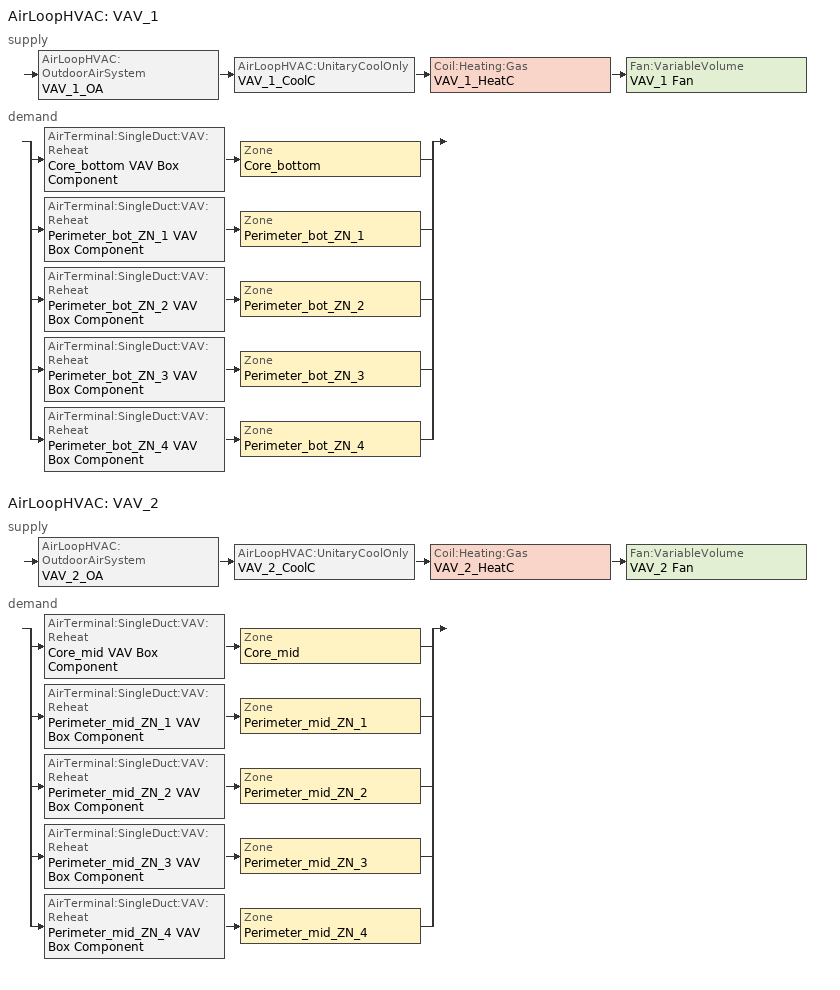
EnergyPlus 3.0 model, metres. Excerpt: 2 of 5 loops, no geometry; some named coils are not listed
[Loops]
AirLoopHVAC 'VAV_1'
 supply: AirLoopHVAC:OutdoorAirSystem 'VAV_1_OA' > AirLoopHVAC:UnitaryCoolOnly 'VAV_1_CoolC' > Coil:Heating:Gas 'VAV_1_HeatC' > Fan:VariableVolume 'VAV_1 Fan'
 demand: split
  | AirTerminal:SingleDuct:VAV:Reheat 'Core_bottom VAV Box Component' > Zone 'Core_bottom'
  | AirTerminal:SingleDuct:VAV:Reheat 'Perimeter_bot_ZN_1 VAV Box Component' > Zone 'Perimeter_bot_ZN_1'
  | AirTerminal:SingleDuct:VAV:Reheat 'Perimeter_bot_ZN_2 VAV Box Component' > Zone 'Perimeter_bot_ZN_2'
  | AirTerminal:SingleDuct:VAV:Reheat 'Perimeter_bot_ZN_3 VAV Box Component' > Zone 'Perimeter_bot_ZN_3'
  | AirTerminal:SingleDuct:VAV:Reheat 'Perimeter_bot_ZN_4 VAV Box Component' > Zone 'Perimeter_bot_ZN_4'
AirLoopHVAC 'VAV_2'
 supply: AirLoopHVAC:OutdoorAirSystem 'VAV_2_OA' > AirLoopHVAC:UnitaryCoolOnly 'VAV_2_CoolC' > Coil:Heating:Gas 'VAV_2_HeatC' > Fan:VariableVolume 'VAV_2 Fan'
 demand: split
  | AirTerminal:SingleDuct:VAV:Reheat 'Core_mid VAV Box Component' > Zone 'Core_mid'
  | AirTerminal:SingleDuct:VAV:Reheat 'Perimeter_mid_ZN_1 VAV Box Component' > Zone 'Perimeter_mid_ZN_1'
  | AirTerminal:SingleDuct:VAV:Reheat 'Perimeter_mid_ZN_2 VAV Box Component' > Zone 'Perimeter_mid_ZN_2'
  | AirTerminal:SingleDuct:VAV:Reheat 'Perimeter_mid_ZN_3 VAV Box Component' > Zone 'Perimeter_mid_ZN_3'
  | AirTerminal:SingleDuct:VAV:Reheat 'Perimeter_mid_ZN_4 VAV Box Component' > Zone 'Perimeter_mid_ZN_4'
[ComponentCost:LineItem]
Name | Line Item Type | Item | Cost per Each | Quantity | Cost per Unit of Output Capacity
People:Core_bottom | General | Core_bottom | 1 | 52.9143
LIGHTING EQUIP:Core_bottom | Lights | Core_bottom |  |  | 1
ElectricEquipment:Core_bottom:PlugMisc | General | Core_bottom | 1 | 7.9371
ElectricEquipment:Core_bottom:Elevators | General | Core_bottom | 1 | 32.778
Infiltration:Perimeter_bot_ZN_1 | General | Perimeter_bot_ZN_1 | 1 | 0.0411
People:Perimeter_bot_ZN_1 | General | Perimeter_bot_ZN_1 | 1 | 11.1548
LIGHTING EQUIP:Perimeter_bot_ZN_1 | Lights | Perimeter_bot_ZN_1 |  |  | 1
ElectricEquipment:Perimeter_bot_ZN_1:PlugMisc | General | Perimeter_bot_ZN_1 | 1 | 1.6732
Infiltration:Perimeter_bot_ZN_2 | General | Perimeter_bot_ZN_2 | 1 | 0.028
People:Perimeter_bot_ZN_2 | General | Perimeter_bot_ZN_2 | 1 | 7.0619
LIGHTING EQUIP:Perimeter_bot_ZN_2 | Lights | Perimeter_bot_ZN_2 |  |  | 1
ElectricEquipment:Perimeter_bot_ZN_2:PlugMisc | General | Perimeter_bot_ZN_2 | 1 | 1.0593
Infiltration:Perimeter_bot_ZN_3 | General | Perimeter_bot_ZN_3 | 1 | 0.0411
People:Perimeter_bot_ZN_3 | General | Perimeter_bot_ZN_3 | 1 | 11.1548
LIGHTING EQUIP:Perimeter_bot_ZN_3 | Lights | Perimeter_bot_ZN_3 |  |  | 1
ElectricEquipment:Perimeter_bot_ZN_3:PlugMisc | General | Perimeter_bot_ZN_3 | 1 | 1.6732
Infiltration:Perimeter_bot_ZN_4 | General | Perimeter_bot_ZN_4 | 1 | 0.028
People:Perimeter_bot_ZN_4 | General | Perimeter_bot_ZN_4 | 1 | 7.0614
LIGHTING EQUIP:Perimeter_bot_ZN_4 | Lights | Perimeter_bot_ZN_4 |  |  | 1
ElectricEquipment:Perimeter_bot_ZN_4:PlugMisc | General | Perimeter_bot_ZN_4 | 1 | 1.0592
People:Core_mid | General | Core_mid | 1 | 52.9143
LIGHTING EQUIP:Core_mid | Lights | Core_mid |  |  | 1
ElectricEquipment:Core_mid:PlugMisc | General | Core_mid | 1 | 7.9371
Infiltration:Perimeter_mid_ZN_1 | General | Perimeter_mid_ZN_1 | 1 | 0.0411
People:Perimeter_mid_ZN_1 | General | Perimeter_mid_ZN_1 | 1 | 11.1548
LIGHTING EQUIP:Perimeter_mid_ZN_1 | Lights | Perimeter_mid_ZN_1 |  |  | 1
ElectricEquipment:Perimeter_mid_ZN_1:PlugMisc | General | Perimeter_mid_ZN_1 | 1 | 1.6732
Infiltration:Perimeter_mid_ZN_2 | General | Perimeter_mid_ZN_2 | 1 | 0.028
People:Perimeter_mid_ZN_2 | General | Perimeter_mid_ZN_2 | 1 | 7.0619
LIGHTING EQUIP:Perimeter_mid_ZN_2 | Lights | Perimeter_mid_ZN_2 |  |  | 1
ElectricEquipment:Perimeter_mid_ZN_2:PlugMisc | General | Perimeter_mid_ZN_2 | 1 | 1.0593
Infiltration:Perimeter_mid_ZN_3 | General | Perimeter_mid_ZN_3 | 1 | 0.0411
People:Perimeter_mid_ZN_3 | General | Perimeter_mid_ZN_3 | 1 | 11.1548
LIGHTING EQUIP:Perimeter_mid_ZN_3 | Lights | Perimeter_mid_ZN_3 |  |  | 1
ElectricEquipment:Perimeter_mid_ZN_3:PlugMisc | General | Perimeter_mid_ZN_3 | 1 | 1.6732
Infiltration:Perimeter_mid_ZN_4 | General | Perimeter_mid_ZN_4 | 1 | 0.028
People:Perimeter_mid_ZN_4 | General | Perimeter_mid_ZN_4 | 1 | 7.0614
LIGHTING EQUIP:Perimeter_mid_ZN_4 | Lights | Perimeter_mid_ZN_4 |  |  | 1
ElectricEquipment:Perimeter_mid_ZN_4:PlugMisc | General | Perimeter_mid_ZN_4 | 1 | 1.0592
Infiltration:FirstFloor_Plenum | General | FirstFloor_Plenum | 1 | 0.0619
Infiltration:MidFloor_Plenum | General | MidFloor_Plenum | 1 | 0.0619
[Sizing:Zone] Zone Cooling Design Supply Air Temperature {C}=14; Zone Heating Design Supply Air Temperature {C}=40; Zone Cooling Design Supply Air Humidity Ratio {kg-H20/kg-air}=0.0085; Zone Heating Design Supply Air Humidity Ratio {kg-H20/kg-air}=0.008; Outdoor Air Method=Flow/Zone; Outside Air Flow per Zone Floor Area=0; Zone Sizing Factor=0; Cooling Design Air Flow Method {Flow/Zone | DesignDay}=DesignDay; Cooling Design Air Flow Rate=0; Cooling Minimum Air Flow=0; Cooling Minimum Air Flow Fraction=0; Heating Design Air Flow Method {Flow/Zone | DesignDay}=DesignDay; Heating Design Air Flow Rate=0
Name | Outside Air Flow per Zone {m3/s}
Core_bottom; Core_mid | 0.529143
Perimeter_bot_ZN_1; Perimeter_bot_ZN_3; Perimeter_mid_ZN_1; Perimeter_mid_ZN_3 | 0.111548
Perimeter_bot_ZN_2; Perimeter_mid_ZN_2 | 0.0706191
Perimeter_bot_ZN_4; Perimeter_mid_ZN_4 | 0.0706144
[ZoneControl:Thermostat] Control Type Schedule=Dual Zone Control Type Sched
Name | Zone | Control 1
Core_bottom Thermostat | Core_bottom | Core_bottom DualSPSched
Perimeter_bot_ZN_1 Thermostat | Perimeter_bot_ZN_1 | Perimeter_bot_ZN_1 DualSPSched
Perimeter_bot_ZN_2 Thermostat | Perimeter_bot_ZN_2 | Perimeter_bot_ZN_2 DualSPSched
Perimeter_bot_ZN_3 Thermostat | Perimeter_bot_ZN_3 | Perimeter_bot_ZN_3 DualSPSched
Perimeter_bot_ZN_4 Thermostat | Perimeter_bot_ZN_4 | Perimeter_bot_ZN_4 DualSPSched
Core_mid Thermostat | Core_mid | Core_mid DualSPSched
Perimeter_mid_ZN_1 Thermostat | Perimeter_mid_ZN_1 | Perimeter_mid_ZN_1 DualSPSched
Perimeter_mid_ZN_2 Thermostat | Perimeter_mid_ZN_2 | Perimeter_mid_ZN_2 DualSPSched
Perimeter_mid_ZN_3 Thermostat | Perimeter_mid_ZN_3 | Perimeter_mid_ZN_3 DualSPSched
Perimeter_mid_ZN_4 Thermostat | Perimeter_mid_ZN_4 | Perimeter_mid_ZN_4 DualSPSched
[ThermostatSetpoint:DualSetpoint] Heating Setpoint Temperature Schedule=HtgSetP_Sch; Cooling Setpoint Temperature Schedule=ClgSetP_Sch
Core_bottom DualSPSched; Perimeter_bot_ZN_1 DualSPSched; Perimeter_bot_ZN_2 DualSPSched; Perimeter_bot_ZN_3 DualSPSched; Perimeter_bot_ZN_4 DualSPSched; Core_mid DualSPSched; Perimeter_mid_ZN_1 DualSPSched; Perimeter_mid_ZN_2 DualSPSched; Perimeter_mid_ZN_3 DualSPSched; Perimeter_mid_ZN_4 DualSPSched
[Zone equipment]
Core_bottom: Core_bottom VAV Box Component
Perimeter_bot_ZN_1: Perimeter_bot_ZN_1 VAV Box Component
Perimeter_bot_ZN_2: Perimeter_bot_ZN_2 VAV Box Component
Perimeter_bot_ZN_3: Perimeter_bot_ZN_3 VAV Box Component
Perimeter_bot_ZN_4: Perimeter_bot_ZN_4 VAV Box Component
Core_mid: Core_mid VAV Box Component
Perimeter_mid_ZN_1: Perimeter_mid_ZN_1 VAV Box Component
Perimeter_mid_ZN_2: Perimeter_mid_ZN_2 VAV Box Component
Perimeter_mid_ZN_3: Perimeter_mid_ZN_3 VAV Box Component
Perimeter_mid_ZN_4: Perimeter_mid_ZN_4 VAV Box Component
[AirTerminal:SingleDuct:VAV:Reheat] Availability Schedule=ALWAYS_ON; Maximum Air Flow Rate {m3/s}=AUTOSIZE; Zone Minimum Air Flow Fraction=0.3; Maximum Hot Water or Steam Flow Rate {m3/s}=AUTOSIZE; Minimum Hot Water or Steam Flow Rate {m3/s}=0; Convergence Tolerance=0.001; Damper Heating Action=Reverse
Name | Reheat Coil
Core_bottom VAV Box Component | Core_bottom VAV Box Reheat Coil
Perimeter_bot_ZN_1 VAV Box Component | Perimeter_bot_ZN_1 VAV Box Reheat Coil
Perimeter_bot_ZN_2 VAV Box Component | Perimeter_bot_ZN_2 VAV Box Reheat Coil
Perimeter_bot_ZN_3 VAV Box Component | Perimeter_bot_ZN_3 VAV Box Reheat Coil
Perimeter_bot_ZN_4 VAV Box Component | Perimeter_bot_ZN_4 VAV Box Reheat Coil
Core_mid VAV Box Component | Core_mid VAV Box Reheat Coil
Perimeter_mid_ZN_1 VAV Box Component | Perimeter_mid_ZN_1 VAV Box Reheat Coil
Perimeter_mid_ZN_2 VAV Box Component | Perimeter_mid_ZN_2 VAV Box Reheat Coil
Perimeter_mid_ZN_3 VAV Box Component | Perimeter_mid_ZN_3 VAV Box Reheat Coil
Perimeter_mid_ZN_4 VAV Box Component | Perimeter_mid_ZN_4 VAV Box Reheat Coil
[AirLoopHVAC] Design Supply Air Flow Rate {m3/s}=AUTOSIZE
VAV_1; VAV_2
[SetpointManager:Scheduled] Control Variable {Temperature| others }=Temperature; Schedule=Seasonal-Reset-Supply-Air-Temp-Sch
Name | Setpoint Node or NodeList
VAV_1 SAT setpoint | VAV_1 Supply Equipment Outlet Node
VAV_2 SAT setpoint | VAV_2 Supply Equipment Outlet Node
[SetpointManager:MixedAir]
Name | Control Variable {Temperature} | Control Variable | Setpoint Node or NodeList
VAV_1_CoolC SAT Manager; VAV_2_CoolC SAT Manager | Temperature
VAV_1_HeatC MixedAir Manager |  | Temperature | VAV_1_HeatC-VAV_1 FanNode
VAV_1_OAMixed Air Temp Manager |  | Temperature | VAV_1_OA-VAV_1_CoolCNode
VAV_2_HeatC MixedAir Manager |  | Temperature | VAV_2_HeatC-VAV_2 FanNode
VAV_2_OAMixed Air Temp Manager |  | Temperature | VAV_2_OA-VAV_2_CoolCNode
[Sizing:System] Type Of Load To Size On {Sensible}=Sensible; Design Outdoor Air Flow Rate {m3/s}=AUTOSIZE; Minimum System Air Flow Ratio=0.3; Preheat Design Temperature {C}=7; Preheat Design Humidity Ratio {kg-H2O/kg-air}=0.008; Precool Design Temperature {C}=12.8; Precool Design Humidity Ratio {kg-H2O/kg-air}=0.008; Central Cooling Design Supply Air Temperature {C}=12.8; Central Heating Design Supply Air Temperature {C}=16.7; Sizing Option {Coincident | NonCoincident}=NonCoincident; 100% Outdoor Air in Cooling {Yes | No}=No; 100% Outdoor Air in Heating {Yes | No}=No; Central Cooling Design Supply Air Humidity Ratio {kg-H2O/kg-air}=0.0085; Central Heating Design Supply Air Humidity Ratio {kg-H2O/kg-air}=0.008; Cooling Design Air Flow Method=DesignDay; Cooling Design Air Flow Rate {m3/s}=0; Heating Design Air Flow Method=DesignDay; Heating Design Air Flow Rate {m3/s}=0
VAV_1; VAV_2
[Controller:OutdoorAir] Minimum Outdoor Air Flow Rate {m3/s}=AUTOSIZE; Maximum Outdoor Air Flow Rate {m3/s}=AUTOSIZE; Economizer Control Type=NoEconomizer; Economizer Control Action Type=ModulateFlow; Economizer Maximum Limit Dry-Bulb Temperature {C}=28; Economizer Maximum Limit Enthalpy {J/kg}=64000; Economizer Minimum Limit Dry-Bulb Temperature {C}=0; Lockout Type=NoLockout; Minimum Limit Type=FixedMinimum; Minimum Outdoor Air Schedule=MinOA_Sched
VAV_1_OA_Controller; VAV_2_OA_Controller
[AirLoopHVAC:UnitaryCoolOnly] Availablility Schedule=ALWAYS_ON
Name | Cooling Coil
VAV_1_CoolC | VAV_1_CoolC DXCoil
VAV_2_CoolC | VAV_2_CoolC DXCoil
[Coil:Cooling:DX:TwoSpeed] Availablility Schedule=ALWAYS_ON; Rated High Speed Total Cooling Capacity {W}=AUTOSIZE; Rated High Speed Sensible Heat Ratio=AUTOSIZE; Rated High Speed COP=3; Rated High Speed Air Flow Rate {m3/s}=AUTOSIZE; Supply Air Fan Operating Mode=VariableSpeedFanAndCompressor; Rated Low Speed Total Cooling Capacity {W}=AUTOSIZE; Rated Low Speed Sensible Heat Ratio=0.69; Rated Low Speed COP=3; Rated Low Speed Air Flow Rate=AUTOSIZE
Name | Total Cooling Capacity Function of Temperature Curve | Total Cooling Capacity Function of Flow Fraction Curve | Energy Input Ratio Function of Temperature Curve | Energy Input Ratio Function of Flow Fraction Curve | Part Load Fraction Correlation Curve | Low Speed Total Cooling Capacity Function of Temperature Curve | Low Speed Total Cooling Capacity Function of Flow Fraction Curve
VAV_1_CoolC DXCoil | VAV_1_CoolCLennoxStandard10Ton_TGA120S2B_CapFT | VAV_1_CoolCLennoxStandard10Ton_TGA120S2B_CapFF | VAV_1_CoolCLennoxStandard10Ton_TGA120S2B_EIRFT | VAV_1_CoolCLennoxStandard10Ton_TGA120S2B_EIRFFF | VAV_1_CoolCLennoxStandard10Ton_TGA120S2B_PLR | VAV_1_CoolCLennoxStandard10Ton_TGA120S2B_CapFT | VAV_1_CoolCLennoxStandard10Ton_TGA120S2B_EIRFT
VAV_2_CoolC DXCoil | VAV_2_CoolCLennoxStandard10Ton_TGA120S2B_CapFT | VAV_2_CoolCLennoxStandard10Ton_TGA120S2B_CapFF | VAV_2_CoolCLennoxStandard10Ton_TGA120S2B_EIRFT | VAV_2_CoolCLennoxStandard10Ton_TGA120S2B_EIRFFF | VAV_2_CoolCLennoxStandard10Ton_TGA120S2B_PLR | VAV_2_CoolCLennoxStandard10Ton_TGA120S2B_CapFT | VAV_2_CoolCLennoxStandard10Ton_TGA120S2B_EIRFT
[Coil:Heating:Gas] Availablility Schedule=ALWAYS_ON; Gas Burner Efficiency=0.8; Nominal Capacity {W}=AUTOSIZE
VAV_1_HeatC; VAV_2_HeatC
[Fan:VariableVolume] Availability Schedule=HVACOperationSchd; Fan Efficiency=0.186126; Pressure Rise {Pa}=500; Maximum Flow Rate {m3/s}=AUTOSIZE; Minimum Flow Rate {m3/s}=AUTOSIZE; Motor Efficiency=0.825; Motor In Airstream Fraction=1; Fan Coefficient 1=0.350712; Fan Coefficient 2=0.308505; Fan Coefficient 3=-0.541374; Fan Coefficient 4=0.871988; Fan Coefficient 5=0
VAV_1 Fan; VAV_2 Fan
[AirLoopHVAC:ReturnPlenum]
Name | Zone
VAV_1 Return Plenum | FIRSTFLOOR_PLENUM
VAV_2 Return Plenum | MIDFLOOR_PLENUM
[Schedule:Compact]
ALWAYS_ON; MinOA_Sched: Through: 12/31, For: AllDays, Until: 24:00, 1
HVACOperationSchd: Through: 12/31, For: Weekdays SummerDesignDay, Until: 06:00, 0, Until: 22:00, 1, Until: 24:00, 0, For: Saturday WinterDesignDay, Until: 06:00, 0, Until: 18:00, 1, Until: 24:00, 0, For: Sunday Holidays AllOtherDays, Until: 24:00, 0
HTGSETP_SCH: Through: 12/31, For: Weekdays WinterDesignDay, Until: 05:00, 15.6, Until: 19:00, 21, Until: 24:00, 13, For SummerDesignDay, Until: 24:00, 15.6, For: Saturday, Until: 06:00, 15.6, Until: 17:00, 21, Until: 24:00, 15.6, For: Sunday Holidays AllOtherDays, Until: 24:00, 15.6
CLGSETP_SCH: Through: 12/31, For: Weekdays SummerDesignDay, Until: 06:00, 30, Until: 22:00, 24, Until: 24:00, 30, For: Saturday, Until: 06:00, 30, Until: 18:00, 24, Until: 24:00, 30, For WinterDesignDay, Until: 24:00, 30, For: Sunday Holidays AllOtherDays, Until: 24:00, 30
Dual Zone Control Type Sched: Through: 12/31, For: AllDays, Until: 24:00, 4
Seasonal-Reset-Supply-Air-Temp-Sch: Through: 3/31, For: AllDays, Until: 24:00, 13, Through: 9/30, For: AllDays, Until: 24:00, 13, Through: 12/31, For: AllDays, Until: 24:00, 13
[Curve:Biquadratic] Minimum Value of x=17; Maximum Value of x=22; Minimum Value of y=29; Maximum Value of y=46
Name | Coefficient1 Constant | Coefficient2 x | Coefficient3 x**2 | Coefficient4 y | Coefficient5 y**2 | Coefficient6 x*y
VAV_1_CoolCLennoxStandard10Ton_TGA120S2B_CapFT; VAV_2_CoolCLennoxStandard10Ton_TGA120S2B_CapFT | 0.42415 | 0.04426 | -0.00042 | 0.00333 | -0.00008 | -0.00021
VAV_1_CoolCLennoxStandard10Ton_TGA120S2B_EIRFT; VAV_2_CoolCLennoxStandard10Ton_TGA120S2B_EIRFT | 1.23649 | -0.02431 | 0.00057 | -0.01434 | 0.00063 | -0.00038
[Curve:Quadratic]
Name | Coefficient1 Constant | Coefficient2 x | Coefficient3 x**2 | Minimum Value of x | Maximum Value of x
VAV_1_CoolCLennoxStandard10Ton_TGA120S2B_CapFF; VAV_2_CoolCLennoxStandard10Ton_TGA120S2B_CapFF | 0.77136 | 0.34053 | -0.11088 | 0.75918 | 1.13877
VAV_1_CoolCLennoxStandard10Ton_TGA120S2B_EIRFFF; VAV_2_CoolCLennoxStandard10Ton_TGA120S2B_EIRFFF | 1.2055 | -0.32953 | 0.12308 | 0.75918 | 1.13877
VAV_1_CoolCLennoxStandard10Ton_TGA120S2B_PLR; VAV_2_CoolCLennoxStandard10Ton_TGA120S2B_PLR | 0.771 | 0.229 | 0 | 0 | 1
